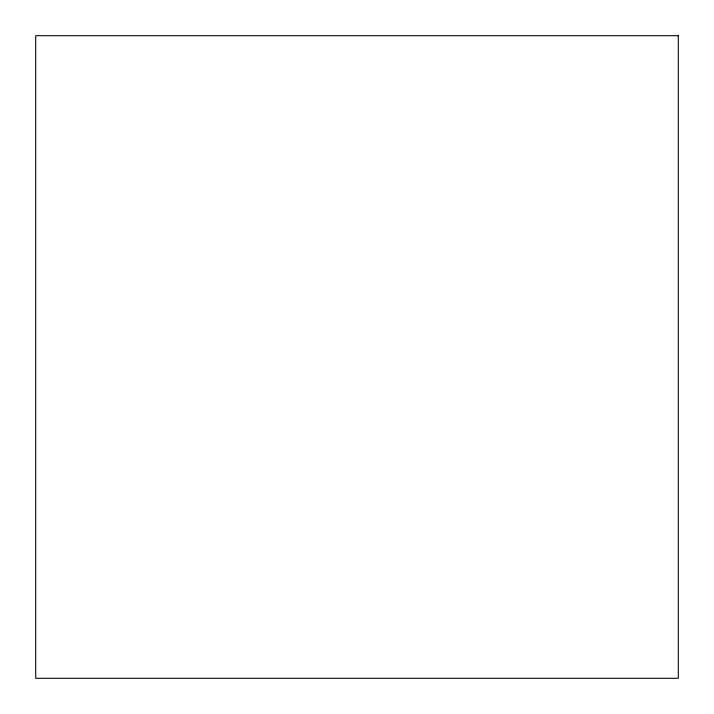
<?xml version="1.0" encoding="UTF-8"?>
<svg xmlns="http://www.w3.org/2000/svg" width="714" height="714" viewBox="0 0 714 714"><rect width="100%" height="100%" fill="white"/><g stroke="black" fill="none" stroke-linecap="round" stroke-linejoin="round"><path stroke-width="1.07" d="M678.3 35.7L35.7 35.7L35.7 678.3L678.3 678.3L678.3 35.7"/></g></svg>
